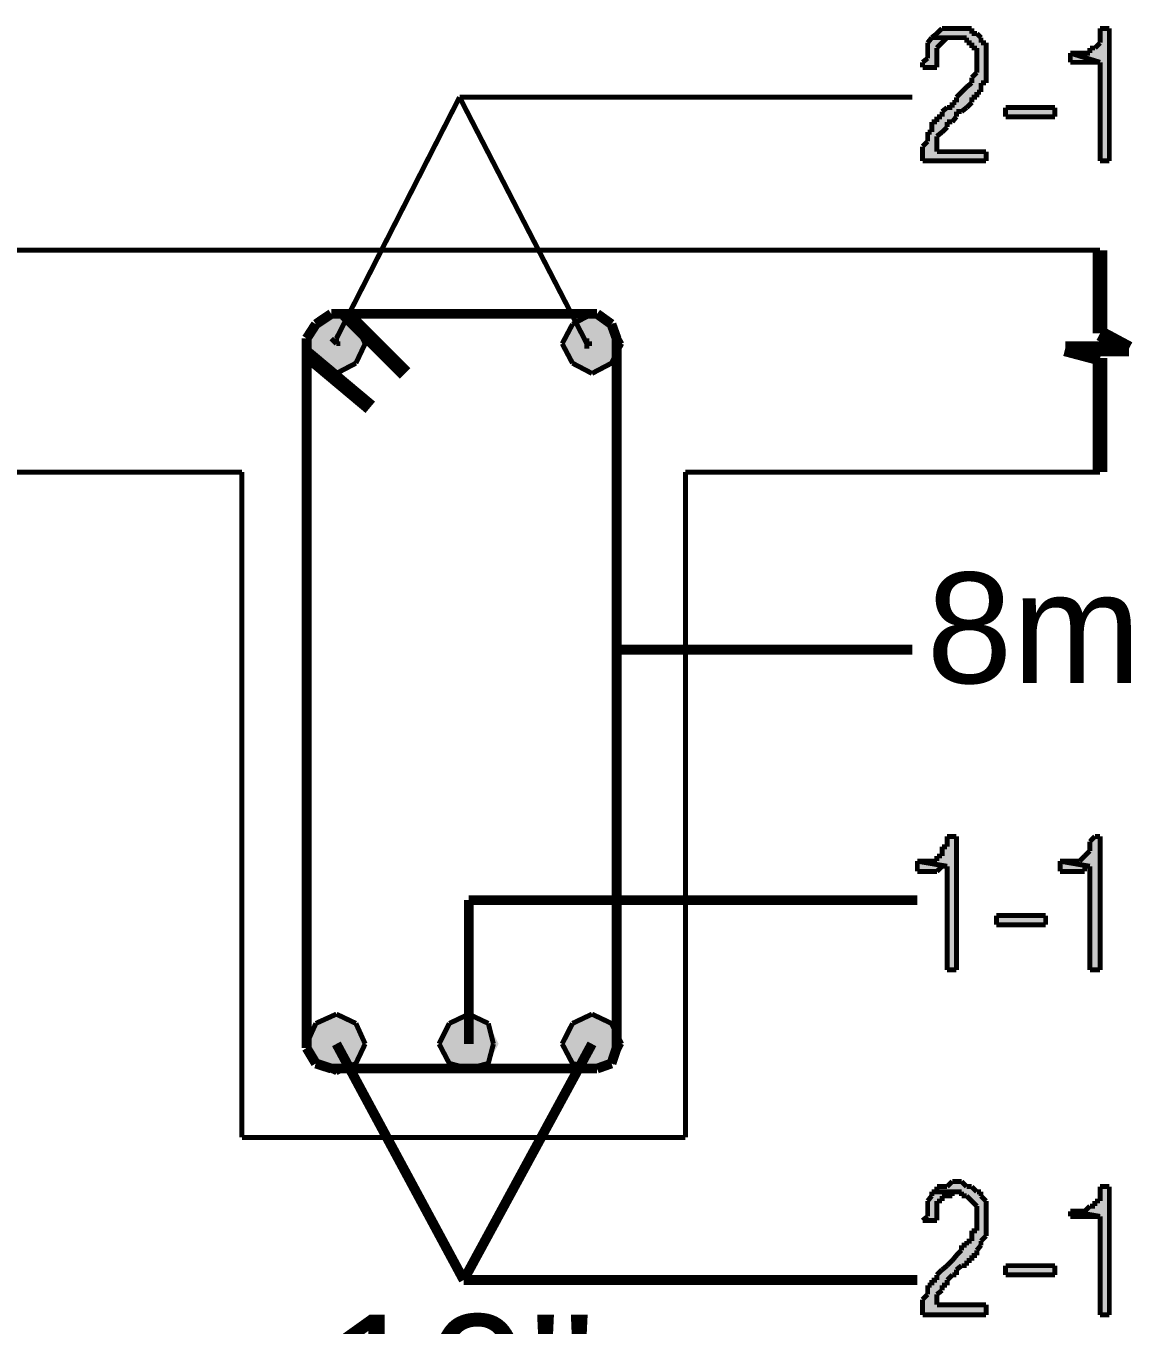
# Model space of a CAD drawing. Header units: millimetres. Extents: x 5 to 350, y 3 to 213.
# Drawn here: x 246.73 to 265.85, y 157.54 to 179.87 of the extents above; entities that cross this region are included whole.
import ezdxf

# ---------------------------------------------------------------- set-up
doc = ezdxf.new("R2010")
doc.units = ezdxf.units.MM
for name, color, linetype in [('H', 251, 'Continuous'), ('P', 255, 'Continuous'), ('T', 255, 'Continuous')]:
    doc.layers.add(name, color=color, linetype=linetype)
doc.styles.get("Standard").update_dxf_attribs({"font": 'arial.ttf'})

msp = doc.modelspace()

# ---------------------------------------------------------------- hatches: boundary and pattern name
at = {"layer": 'H', "linetype": 'Continuous'}
for points in [[(262.132, 177.553), (262.132, 177.8), (262.22, 177.888), (262.22, 178.047), (262.29, 178.047), (262.29, 178.223), (262.378, 178.223), (262.378, 178.312), (262.467, 178.312), (262.467, 178.4), (262.555, 178.47), (262.643, 178.47), (262.643, 178.558), (262.714, 178.558), (262.714, 178.647), (262.978, 178.894), (262.978, 178.982), (263.066, 179.07), (263.066, 179.493), (262.978, 179.493), (262.978, 179.582), (262.89, 179.582), (262.89, 179.67), (262.29, 179.67), (262.467, 179.828), (262.978, 179.828), (262.978, 179.74), (263.066, 179.74), (263.137, 179.67), (263.137, 179.582), (263.225, 179.582), (263.225, 178.894), (263.137, 178.894), (263.137, 178.735), (263.066, 178.735), (263.066, 178.647), (262.978, 178.647), (262.978, 178.558), (262.802, 178.4), (262.714, 178.4), (262.714, 178.312), (262.643, 178.223), (262.555, 178.223), (262.555, 178.135), (262.378, 177.976), (262.378, 177.712), (263.225, 177.712), (263.225, 177.553), (262.132, 177.553)], [(265.183, 177.553), (265.183, 179.246), (264.672, 179.405), (265.007, 179.405), (265.007, 179.493), (265.095, 179.493), (265.183, 179.582), (265.183, 179.828), (265.342, 179.828), (265.342, 177.553), (265.183, 177.553)], [(262.132, 179.158), (262.132, 179.246), (262.22, 179.317), (262.22, 179.582), (262.29, 179.67), (262.555, 179.67), (262.378, 179.493), (262.378, 179.158), (262.132, 179.158)], [(264.672, 179.246), (264.672, 179.405), (265.183, 179.246), (264.672, 179.246)], [(263.56, 178.312), (263.56, 178.47), (264.407, 178.47), (264.407, 178.312), (263.56, 178.312)], [(251.707, 174.748), (252.06, 174.925), (252.395, 174.748), (251.707, 174.748)], [(256.117, 174.748), (256.452, 174.925), (256.787, 174.748), (256.117, 174.748)], [(251.548, 174.413), (251.707, 174.748), (252.554, 174.413), (251.548, 174.413)], [(252.554, 174.413), (251.707, 174.748), (252.395, 174.748), (252.554, 174.413)], [(255.94, 174.413), (256.117, 174.748), (256.963, 174.413), (255.94, 174.413)], [(256.963, 174.413), (256.117, 174.748), (256.787, 174.748), (256.963, 174.413)], [(251.707, 174.078), (251.548, 174.413), (252.395, 174.078), (251.707, 174.078)], [(252.395, 174.078), (251.548, 174.413), (252.554, 174.413), (252.395, 174.078)], [(256.117, 174.078), (255.94, 174.413), (256.787, 174.078), (256.117, 174.078)], [(256.787, 174.078), (255.94, 174.413), (256.963, 174.413), (256.787, 174.078)], [(252.06, 173.902), (251.707, 174.078), (252.395, 174.078), (252.06, 173.902)], [(256.452, 173.902), (256.117, 174.078), (256.787, 174.078), (256.452, 173.902)], [(262.555, 163.654), (262.555, 165.435), (262.043, 165.523), (262.378, 165.523), (262.378, 165.612), (262.467, 165.612), (262.467, 165.77), (262.555, 165.77), (262.555, 165.947), (262.714, 165.947), (262.714, 163.654), (262.555, 163.654)], [(265.007, 163.654), (265.007, 165.435), (264.495, 165.523), (264.83, 165.523), (265.007, 165.7), (265.007, 165.858), (265.095, 165.947), (265.183, 165.947), (265.183, 163.654), (265.007, 163.654)], [(262.043, 165.347), (262.043, 165.523), (262.555, 165.435), (262.467, 165.435), (262.378, 165.347), (262.043, 165.347)], [(264.495, 165.347), (264.495, 165.523), (265.007, 165.435), (264.918, 165.435), (264.918, 165.347), (264.495, 165.347)], [(263.402, 164.43), (263.402, 164.588), (264.248, 164.588), (264.248, 164.43), (263.402, 164.43)], [(251.707, 162.736), (252.06, 162.895), (252.395, 162.736), (251.707, 162.736)], [(254, 162.736), (254.335, 162.895), (254.67, 162.736), (254, 162.736)], [(256.117, 162.736), (256.452, 162.895), (256.787, 162.736), (256.117, 162.736)], [(251.548, 162.384), (251.707, 162.736), (252.554, 162.384), (251.548, 162.384)], [(252.554, 162.384), (251.707, 162.736), (252.395, 162.736), (252.554, 162.384)], [(253.824, 162.384), (254, 162.736), (254.847, 162.384), (253.824, 162.384)], [(254.847, 162.384), (254, 162.736), (254.67, 162.736), (254.847, 162.384)], [(255.94, 162.384), (256.117, 162.736), (256.963, 162.384), (255.94, 162.384)], [(256.963, 162.384), (256.117, 162.736), (256.787, 162.736), (256.963, 162.384)], [(251.707, 162.048), (251.548, 162.384), (252.395, 162.048), (251.707, 162.048)], [(252.395, 162.048), (251.548, 162.384), (252.554, 162.384), (252.395, 162.048)], [(254, 162.048), (253.824, 162.384), (254.67, 162.048), (254, 162.048)], [(254.67, 162.048), (253.824, 162.384), (254.847, 162.384), (254.67, 162.048)], [(256.117, 162.048), (255.94, 162.384), (256.787, 162.048), (256.117, 162.048)], [(256.787, 162.048), (255.94, 162.384), (256.963, 162.384), (256.787, 162.048)], [(252.06, 161.89), (251.707, 162.048), (252.395, 162.048), (252.06, 161.89)], [(254.335, 161.96), (254, 162.048), (254.67, 162.048), (254.335, 161.96)], [(256.452, 161.96), (256.117, 162.048), (256.787, 162.048), (256.452, 161.96)], [(262.132, 157.727), (262.132, 157.992), (262.22, 158.08), (262.22, 158.238), (262.29, 158.238), (262.29, 158.327), (262.378, 158.327), (262.378, 158.415), (262.802, 158.838), (262.802, 158.926), (262.89, 158.926), (262.89, 158.997), (262.978, 158.997), (262.978, 159.173), (263.066, 159.173), (263.066, 159.597), (262.89, 159.773), (262.802, 159.773), (262.802, 159.844), (262.378, 159.844), (262.378, 159.932), (262.555, 159.932), (262.643, 160.02), (262.802, 160.02), (262.89, 159.932), (262.978, 159.932), (263.066, 159.844), (263.137, 159.844), (263.137, 159.773), (263.225, 159.685), (263.225, 159.085), (263.137, 158.997), (263.137, 158.926), (263.066, 158.838), (263.066, 158.75), (262.978, 158.75), (262.978, 158.662), (262.89, 158.662), (262.89, 158.574), (262.802, 158.574), (262.714, 158.503), (262.714, 158.415), (262.643, 158.415), (262.555, 158.327), (262.555, 158.238), (262.467, 158.238), (262.467, 158.15), (262.378, 158.08), (262.378, 157.903), (263.225, 157.903), (263.225, 157.727), (262.132, 157.727)], [(265.183, 157.727), (265.183, 159.42), (264.672, 159.508), (264.918, 159.508), (265.007, 159.597), (265.095, 159.597), (265.095, 159.685), (265.183, 159.685), (265.183, 159.932), (265.342, 159.932), (265.342, 157.727), (265.183, 157.727)], [(262.132, 159.35), (262.22, 159.42), (262.22, 159.685), (262.29, 159.773), (262.29, 159.844), (262.643, 159.844), (262.643, 159.773), (262.467, 159.773), (262.467, 159.685), (262.378, 159.685), (262.378, 159.35), (262.132, 159.35)], [(264.672, 159.42), (264.672, 159.508), (265.183, 159.42), (264.672, 159.42)], [(263.56, 158.415), (263.56, 158.574), (264.407, 158.574), (264.407, 158.415), (263.56, 158.415)]]:
    msp.add_hatch(color=256, dxfattribs=at).paths.add_polyline_path(points)

# ---------------------------------------------------------------- linework, layer by layer
at = {"layer": 'P'}
for points, const_width in [([(262.378, 179.74), (262.29, 179.67)], 0.085), ([(262.467, 179.828), (262.378, 179.74)], 0.085), ([(262.555, 179.828), (262.467, 179.828)], 0.085), ([(262.643, 179.828), (262.555, 179.828)], 0.085), ([(262.714, 179.828), (262.643, 179.828)], 0.085), ([(262.802, 179.828), (262.714, 179.828)], 0.085), ([(262.89, 179.828), (262.802, 179.828)], 0.085), ([(262.802, 179.828), (262.802, 179.828)], 0.085), ([(262.978, 179.828), (262.89, 179.828)], 0.085), ([(262.978, 179.74), (262.978, 179.828)], 0.085), ([(263.066, 179.74), (262.978, 179.74)], 0.085), ([(263.137, 179.67), (263.066, 179.74)], 0.085), ([(265.342, 179.828), (265.183, 179.828)], 0.085), ([(265.183, 179.828), (265.183, 179.74)], 0.085), ([(265.183, 179.74), (265.183, 179.67)], 0.085), ([(265.342, 177.553), (265.342, 179.828)], 0.085), ([(262.29, 179.67), (262.22, 179.582)], 0.085), ([(262.22, 179.582), (262.22, 179.493)], 0.085), ([(262.714, 179.67), (262.29, 179.67)], 0.085), ([(262.29, 179.67), (262.714, 179.67)], 0.085), ([(262.378, 179.493), (262.467, 179.582)], 0.085), ([(262.467, 179.582), (262.555, 179.67)], 0.085), ([(262.555, 179.67), (262.643, 179.67)], 0.085), ([(262.643, 179.67), (262.714, 179.67)], 0.085), ([(262.714, 179.67), (262.802, 179.67)], 0.085), ([(262.802, 179.67), (262.89, 179.67)], 0.085), ([(262.89, 179.67), (262.89, 179.582)], 0.085), ([(262.89, 179.582), (262.978, 179.582)], 0.085), ([(262.978, 179.582), (262.978, 179.493)], 0.085), ([(263.137, 179.582), (263.137, 179.67)], 0.085), ([(263.225, 179.582), (263.137, 179.582)], 0.085), ([(263.225, 179.493), (263.225, 179.582)], 0.085), ([(265.183, 179.582), (265.095, 179.493)], 0.085), ([(265.183, 179.67), (265.183, 179.582)], 0.085), ([(262.22, 179.317), (262.132, 179.246)], 0.085), ([(262.22, 179.493), (262.22, 179.405)], 0.085), ([(262.22, 179.405), (262.22, 179.317)], 0.085), ([(262.378, 179.405), (262.378, 179.493)], 0.085), ([(262.378, 179.317), (262.378, 179.405)], 0.085), ([(262.378, 179.246), (262.378, 179.317)], 0.085), ([(262.978, 179.493), (263.066, 179.493)], 0.085), ([(263.066, 179.493), (263.066, 179.405)], 0.085), ([(263.066, 179.405), (263.066, 179.317)], 0.085), ([(263.066, 179.317), (263.066, 179.246)], 0.085), ([(263.225, 179.405), (263.225, 179.493)], 0.085), ([(263.225, 179.317), (263.225, 179.405)], 0.085), ([(263.225, 179.246), (263.225, 179.317)], 0.085), ([(264.672, 179.405), (264.672, 179.246)], 0.085), ([(265.183, 179.246), (264.672, 179.405)], 0.085), ([(264.76, 179.405), (264.672, 179.405)], 0.085), ([(264.672, 179.405), (265.183, 179.246)], 0.085), ([(264.83, 179.405), (264.76, 179.405)], 0.085), ([(264.918, 179.405), (264.83, 179.405)], 0.085), ([(265.007, 179.405), (264.918, 179.405)], 0.085), ([(265.095, 179.493), (265.007, 179.493)], 0.085), ([(265.007, 179.493), (265.007, 179.405)], 0.085), ([(262.132, 179.246), (262.132, 179.158)], 0.085), ([(262.132, 179.158), (262.378, 179.158)], 0.085), ([(262.378, 179.158), (262.378, 179.246)], 0.085), ([(263.066, 179.07), (262.978, 178.982)], 0.085), ([(263.066, 179.246), (263.066, 179.158)], 0.085), ([(263.066, 179.158), (263.066, 179.07)], 0.085), ([(263.225, 179.158), (263.225, 179.246)], 0.085), ([(263.225, 179.07), (263.225, 179.158)], 0.085), ([(263.225, 178.982), (263.225, 179.07)], 0.085), ([(264.672, 179.246), (264.76, 179.246)], 0.085), ([(264.76, 179.246), (264.83, 179.246)], 0.085), ([(264.83, 179.246), (264.918, 179.246)], 0.085), ([(264.918, 179.246), (265.007, 179.246)], 0.085), ([(265.007, 179.246), (265.095, 179.246)], 0.085), ([(265.095, 179.246), (265.183, 179.246)], 0.085), ([(265.183, 179.246), (265.183, 177.553)], 0.085), ([(262.978, 178.894), (262.89, 178.823)], 0.085), ([(262.978, 178.982), (262.978, 178.894)], 0.085), ([(263.137, 178.823), (263.137, 178.894)], 0.085), ([(263.137, 178.894), (263.225, 178.894)], 0.085), ([(263.225, 178.894), (263.225, 178.982)], 0.085), ([(252.06, 174.502), (254.176, 178.647)], 0.085), ([(254.176, 178.647), (261.955, 178.647)], 0.085), ([(256.364, 174.413), (254.176, 178.647)], 0.085), ([(262.802, 178.735), (262.714, 178.647)], 0.085), ([(262.714, 178.647), (262.714, 178.558)], 0.085), ([(262.89, 178.823), (262.802, 178.735)], 0.085), ([(262.978, 178.558), (262.978, 178.647)], 0.085), ([(262.978, 178.647), (263.066, 178.647)], 0.085), ([(263.066, 178.647), (263.066, 178.735)], 0.085), ([(263.066, 178.735), (263.137, 178.735)], 0.085), ([(263.137, 178.735), (263.137, 178.823)], 0.085), ([(262.555, 178.47), (262.467, 178.4)], 0.085), ([(262.467, 178.4), (262.467, 178.312)], 0.085), ([(262.643, 178.47), (262.555, 178.47)], 0.085), ([(262.714, 178.558), (262.643, 178.558)], 0.085), ([(262.643, 178.558), (262.643, 178.47)], 0.085), ([(262.714, 178.312), (262.714, 178.4)], 0.085), ([(262.714, 178.4), (262.802, 178.4)], 0.085), ([(262.802, 178.4), (262.89, 178.47)], 0.085), ([(262.89, 178.47), (262.978, 178.558)], 0.085), ([(263.56, 178.312), (263.56, 178.47)], 0.085), ([(263.56, 178.47), (264.407, 178.47)], 0.085), ([(264.407, 178.47), (264.407, 178.312)], 0.085), ([(262.378, 178.223), (262.29, 178.223)], 0.085), ([(262.29, 178.223), (262.29, 178.135)], 0.085), ([(262.467, 178.312), (262.378, 178.312)], 0.085), ([(262.378, 178.312), (262.378, 178.223)], 0.085), ([(262.555, 178.135), (262.555, 178.223)], 0.085), ([(262.555, 178.223), (262.643, 178.223)], 0.085), ([(262.643, 178.223), (262.714, 178.312)], 0.085), ([(264.407, 178.312), (263.56, 178.312)], 0.085), ([(263.56, 178.312), (263.56, 178.312)], 0.085), ([(262.29, 178.047), (262.22, 178.047)], 0.085), ([(262.22, 178.047), (262.22, 177.976)], 0.085), ([(262.22, 177.976), (262.22, 177.888)], 0.085), ([(262.29, 178.135), (262.29, 178.047)], 0.085), ([(262.378, 177.976), (262.467, 178.047)], 0.085), ([(262.378, 177.888), (262.378, 177.976)], 0.085), ([(262.467, 178.047), (262.555, 178.135)], 0.085), ([(262.22, 177.888), (262.132, 177.8)], 0.085), ([(262.132, 177.8), (262.132, 177.712)], 0.085), ([(262.378, 177.8), (262.378, 177.888)], 0.085), ([(262.378, 177.712), (262.378, 177.8)], 0.085), ([(262.132, 177.712), (262.132, 177.624)], 0.085), ([(262.132, 177.624), (262.132, 177.553)], 0.085), ([(262.132, 177.553), (263.225, 177.553)], 0.085), ([(263.225, 177.712), (262.378, 177.712)], 0.085), ([(263.225, 177.553), (263.225, 177.712)], 0.085), ([(265.183, 177.553), (265.342, 177.553)], 0.085), ([(265.183, 176.018), (244.087, 176.018)], 0.085), ([(265.183, 174.59), (265.183, 176.018)], 0.254), ([(251.972, 174.925), (251.707, 174.748)], 0.169), ([(252.06, 174.925), (251.707, 174.748)], 0.085), ([(256.54, 174.925), (251.972, 174.925)], 0.169), ([(252.395, 174.748), (252.06, 174.925)], 0.085), ([(252.218, 174.925), (253.242, 173.902)], 0.254), ([(256.452, 174.925), (256.117, 174.748)], 0.085), ([(256.787, 174.748), (256.452, 174.925)], 0.085), ([(256.787, 174.748), (256.54, 174.925)], 0.169), ([(251.707, 174.748), (251.548, 174.502)], 0.169), ([(251.707, 174.748), (251.548, 174.413)], 0.085), ([(252.554, 174.413), (252.395, 174.748)], 0.085), ([(256.117, 174.748), (255.94, 174.413)], 0.085), ([(256.875, 174.502), (256.787, 174.748)], 0.169), ([(256.963, 174.413), (256.787, 174.748)], 0.085), ([(265.677, 174.325), (265.183, 174.59)], 0.254), ([(251.548, 174.502), (251.548, 162.313)], 0.169), ([(251.548, 174.413), (251.707, 174.078)], 0.085), ([(251.972, 174.502), (252.06, 174.413)], 0.085), ([(252.06, 174.413), (252.06, 174.502)], 0.085), ([(252.06, 174.413), (252.06, 174.502)], 0.085), ([(252.13, 174.413), (252.06, 174.413)], 0.085), ([(252.395, 174.078), (252.554, 174.413)], 0.085), ([(252.554, 174.413), (252.554, 174.413)], 0.085), ([(255.94, 174.413), (256.117, 174.078)], 0.085), ([(256.364, 174.413), (256.364, 174.502)], 0.085), ([(256.452, 174.413), (256.364, 174.413)], 0.085), ([(256.364, 174.413), (256.364, 174.325)], 0.085), ([(256.364, 174.325), (256.364, 174.413)], 0.085), ([(256.787, 174.078), (256.963, 174.413)], 0.085), ([(256.875, 162.313), (256.875, 174.502)], 0.169), ([(256.963, 174.413), (256.963, 174.413)], 0.085), ([(265.183, 174.166), (264.583, 174.325)], 0.254), ([(264.583, 174.325), (265.677, 174.325)], 0.254), ([(251.548, 174.237), (252.642, 173.32)], 0.254), ([(265.183, 172.208), (265.183, 174.166)], 0.254), ([(251.707, 174.078), (252.06, 173.902)], 0.085), ([(252.06, 173.902), (252.395, 174.078)], 0.085), ([(256.117, 174.078), (256.452, 173.902)], 0.085), ([(256.452, 173.902), (256.787, 174.078)], 0.085), ([(244.087, 172.208), (250.437, 172.208)], 0.085), ([(250.437, 172.208), (250.437, 160.778)], 0.085), ([(258.057, 160.778), (258.057, 172.208)], 0.085), ([(265.183, 172.208), (258.057, 172.208)], 0.085), ([(256.875, 169.157), (261.955, 169.157)], 0.169), ([(262.714, 165.947), (262.555, 165.947)], 0.085), ([(262.555, 165.947), (262.555, 165.858)], 0.085), ([(262.714, 163.654), (262.714, 165.947)], 0.085), ([(265.095, 165.947), (265.007, 165.858)], 0.085), ([(265.183, 165.947), (265.095, 165.947)], 0.085), ([(265.183, 163.654), (265.183, 165.947)], 0.085), ([(262.555, 165.77), (262.467, 165.77)], 0.085), ([(262.467, 165.77), (262.467, 165.7)], 0.085), ([(262.467, 165.7), (262.467, 165.612)], 0.085), ([(262.555, 165.858), (262.555, 165.77)], 0.085), ([(265.007, 165.7), (264.918, 165.612)], 0.085), ([(265.007, 165.858), (265.007, 165.77)], 0.085), ([(265.007, 165.77), (265.007, 165.7)], 0.085), ([(262.043, 165.523), (262.043, 165.347)], 0.085), ([(262.555, 165.435), (262.043, 165.523)], 0.085), ([(262.132, 165.523), (262.043, 165.523)], 0.085), ([(262.043, 165.523), (262.555, 165.435)], 0.085), ([(262.22, 165.523), (262.132, 165.523)], 0.085), ([(262.29, 165.523), (262.22, 165.523)], 0.085), ([(262.378, 165.523), (262.29, 165.523)], 0.085), ([(262.467, 165.612), (262.378, 165.612)], 0.085), ([(262.378, 165.612), (262.378, 165.523)], 0.085), ([(264.495, 165.523), (264.495, 165.347)], 0.085), ([(265.007, 165.435), (264.495, 165.523)], 0.085), ([(264.583, 165.523), (264.495, 165.523)], 0.085), ([(264.495, 165.523), (265.007, 165.435)], 0.085), ([(264.672, 165.523), (264.583, 165.523)], 0.085), ([(264.76, 165.523), (264.672, 165.523)], 0.085), ([(264.83, 165.523), (264.76, 165.523)], 0.085), ([(264.918, 165.612), (264.83, 165.523)], 0.085), ([(262.043, 165.347), (262.132, 165.347)], 0.085), ([(262.132, 165.347), (262.22, 165.347)], 0.085), ([(262.22, 165.347), (262.29, 165.347)], 0.085), ([(262.29, 165.347), (262.378, 165.347)], 0.085), ([(262.378, 165.347), (262.467, 165.435)], 0.085), ([(262.467, 165.435), (262.555, 165.435)], 0.085), ([(262.555, 165.435), (262.555, 163.654)], 0.085), ([(264.495, 165.347), (264.583, 165.347)], 0.085), ([(264.583, 165.347), (264.672, 165.347)], 0.085), ([(264.672, 165.347), (264.76, 165.347)], 0.085), ([(264.76, 165.347), (264.83, 165.347)], 0.085), ([(264.83, 165.347), (264.918, 165.347)], 0.085), ([(264.918, 165.347), (264.918, 165.435)], 0.085), ([(264.918, 165.435), (265.007, 165.435)], 0.085), ([(265.007, 165.435), (265.007, 163.654)], 0.085), ([(254.335, 162.384), (254.335, 164.853)], 0.169), ([(254.335, 164.853), (262.043, 164.853)], 0.169), ([(263.402, 164.43), (263.402, 164.588)], 0.085), ([(263.402, 164.588), (264.248, 164.588)], 0.085), ([(264.248, 164.588), (264.248, 164.43)], 0.085), ([(264.248, 164.43), (263.402, 164.43)], 0.085), ([(263.402, 164.43), (263.402, 164.43)], 0.085), ([(262.555, 163.654), (262.714, 163.654)], 0.085), ([(265.007, 163.654), (265.183, 163.654)], 0.085), ([(252.06, 162.895), (251.707, 162.736)], 0.085), ([(252.395, 162.736), (252.06, 162.895)], 0.085), ([(254.335, 162.895), (254, 162.736)], 0.085), ([(254.67, 162.736), (254.335, 162.895)], 0.085), ([(256.452, 162.895), (256.117, 162.736)], 0.085), ([(256.787, 162.736), (256.452, 162.895)], 0.085), ([(251.707, 162.736), (251.548, 162.384)], 0.085), ([(252.554, 162.384), (252.395, 162.736)], 0.085), ([(254, 162.736), (253.824, 162.384)], 0.085), ([(254.758, 162.384), (254.67, 162.736)], 0.085), ([(256.117, 162.736), (255.94, 162.384)], 0.085), ([(256.963, 162.384), (256.787, 162.736)], 0.085), ([(251.548, 162.313), (251.707, 162.048)], 0.169), ([(251.548, 162.384), (251.707, 162.048)], 0.085), ([(252.06, 162.384), (254.247, 158.327)], 0.169), ([(252.395, 162.048), (252.554, 162.384)], 0.085), ([(252.554, 162.384), (252.554, 162.384)], 0.085), ([(253.824, 162.384), (254, 162.048)], 0.085), ([(254.247, 158.327), (256.452, 162.384)], 0.169), ([(254.67, 162.048), (254.758, 162.384)], 0.085), ([(254.758, 162.384), (254.758, 162.384)], 0.085), ([(255.94, 162.384), (256.117, 162.048)], 0.085), ([(256.787, 162.048), (256.875, 162.313)], 0.169), ([(256.787, 162.048), (256.963, 162.384)], 0.085), ([(256.963, 162.384), (256.963, 162.384)], 0.085), ([(251.707, 162.048), (251.972, 161.96)], 0.169), ([(251.707, 162.048), (252.06, 161.89)], 0.085), ([(251.972, 161.96), (256.54, 161.96)], 0.169), ([(251.972, 161.96), (256.54, 161.96)], 0.085), ([(252.06, 161.89), (252.395, 162.048)], 0.085), ([(254, 162.048), (254.335, 161.96)], 0.085), ([(254.335, 161.96), (254.67, 162.048)], 0.085), ([(256.117, 162.048), (256.452, 161.96)], 0.085), ([(256.452, 161.96), (256.787, 162.048)], 0.085), ([(256.54, 161.96), (256.787, 162.048)], 0.169), ([(250.437, 160.778), (258.057, 160.778)], 0.085), ([(262.467, 159.932), (262.378, 159.932)], 0.085), ([(262.378, 159.932), (262.378, 159.844)], 0.085), ([(262.555, 159.932), (262.467, 159.932)], 0.085), ([(262.643, 160.02), (262.555, 159.932)], 0.085), ([(262.714, 160.02), (262.643, 160.02)], 0.085), ([(262.802, 160.02), (262.714, 160.02)], 0.085), ([(262.89, 159.932), (262.802, 160.02)], 0.085), ([(262.802, 160.02), (262.802, 160.02)], 0.085), ([(262.978, 159.932), (262.89, 159.932)], 0.085), ([(263.066, 159.844), (262.978, 159.932)], 0.085), ([(265.342, 159.932), (265.183, 159.932)], 0.085), ([(265.183, 159.932), (265.183, 159.844)], 0.085), ([(265.342, 157.727), (265.342, 159.932)], 0.085), ([(262.29, 159.773), (262.22, 159.685)], 0.085), ([(262.22, 159.685), (262.22, 159.597)], 0.085), ([(262.29, 159.844), (262.29, 159.773)], 0.085), ([(262.714, 159.844), (262.29, 159.844)], 0.085), ([(262.378, 159.844), (262.29, 159.844)], 0.085), ([(262.29, 159.844), (262.714, 159.844)], 0.085), ([(262.378, 159.597), (262.378, 159.685)], 0.085), ([(262.378, 159.685), (262.467, 159.685)], 0.085), ([(262.467, 159.685), (262.467, 159.773)], 0.085), ([(262.467, 159.773), (262.555, 159.773)], 0.085), ([(262.555, 159.773), (262.643, 159.773)], 0.085), ([(262.643, 159.773), (262.643, 159.844)], 0.085), ([(262.643, 159.844), (262.714, 159.844)], 0.085), ([(262.714, 159.844), (262.802, 159.844)], 0.085), ([(262.802, 159.844), (262.802, 159.773)], 0.085), ([(262.802, 159.773), (262.89, 159.773)], 0.085), ([(262.89, 159.773), (262.978, 159.685)], 0.085), ([(262.978, 159.685), (263.066, 159.597)], 0.085), ([(263.137, 159.844), (263.066, 159.844)], 0.085), ([(263.137, 159.773), (263.137, 159.844)], 0.085), ([(263.225, 159.685), (263.137, 159.773)], 0.085), ([(263.225, 159.597), (263.225, 159.685)], 0.085), ([(265.183, 159.685), (265.095, 159.685)], 0.085), ([(265.095, 159.685), (265.095, 159.597)], 0.085), ([(265.183, 159.844), (265.183, 159.773)], 0.085), ([(265.183, 159.773), (265.183, 159.685)], 0.085), ([(262.22, 159.42), (262.132, 159.35)], 0.085), ([(262.22, 159.597), (262.22, 159.508)], 0.085), ([(262.22, 159.508), (262.22, 159.42)], 0.085), ([(262.378, 159.508), (262.378, 159.597)], 0.085), ([(262.378, 159.42), (262.378, 159.508)], 0.085), ([(262.378, 159.35), (262.378, 159.42)], 0.085), ([(263.066, 159.597), (263.066, 159.508)], 0.085), ([(263.066, 159.508), (263.066, 159.42)], 0.085), ([(263.066, 159.42), (263.066, 159.35)], 0.085), ([(263.225, 159.508), (263.225, 159.597)], 0.085), ([(263.225, 159.42), (263.225, 159.508)], 0.085), ([(263.225, 159.35), (263.225, 159.42)], 0.085), ([(264.672, 159.508), (264.672, 159.42)], 0.085), ([(265.183, 159.42), (264.672, 159.508)], 0.085), ([(264.76, 159.508), (264.672, 159.508)], 0.085), ([(264.672, 159.508), (265.183, 159.42)], 0.085), ([(264.672, 159.42), (264.76, 159.42)], 0.085), ([(264.83, 159.508), (264.76, 159.508)], 0.085), ([(264.76, 159.42), (264.83, 159.42)], 0.085), ([(264.918, 159.508), (264.83, 159.508)], 0.085), ([(264.83, 159.42), (264.918, 159.42)], 0.085), ([(265.007, 159.597), (264.918, 159.508)], 0.085), ([(264.918, 159.42), (265.007, 159.42)], 0.085), ([(265.095, 159.597), (265.007, 159.597)], 0.085), ([(265.007, 159.42), (265.095, 159.42)], 0.085), ([(265.095, 159.42), (265.183, 159.42)], 0.085), ([(265.183, 159.42), (265.183, 157.727)], 0.085), ([(262.132, 159.35), (262.378, 159.35)], 0.085), ([(263.066, 159.35), (263.066, 159.262)], 0.085), ([(263.066, 159.262), (263.066, 159.173)], 0.085), ([(263.225, 159.262), (263.225, 159.35)], 0.085), ([(263.225, 159.173), (263.225, 159.262)], 0.085), ([(262.978, 158.997), (262.89, 158.997)], 0.085), ([(262.89, 158.997), (262.89, 158.926)], 0.085), ([(263.066, 159.173), (262.978, 159.173)], 0.085), ([(262.978, 159.173), (262.978, 159.085)], 0.085), ([(262.978, 159.085), (262.978, 158.997)], 0.085), ([(263.137, 158.997), (263.225, 159.085)], 0.085), ([(263.137, 158.926), (263.137, 158.997)], 0.085), ([(263.225, 159.085), (263.225, 159.173)], 0.085), ([(262.714, 158.75), (262.643, 158.662)], 0.085), ([(262.802, 158.838), (262.714, 158.75)], 0.085), ([(262.89, 158.926), (262.802, 158.926)], 0.085), ([(262.802, 158.926), (262.802, 158.838)], 0.085), ([(262.978, 158.662), (262.978, 158.75)], 0.085), ([(262.978, 158.75), (263.066, 158.75)], 0.085), ([(263.066, 158.838), (263.137, 158.926)], 0.085), ([(263.066, 158.75), (263.066, 158.838)], 0.085), ([(262.555, 158.574), (262.467, 158.503)], 0.085), ([(262.643, 158.662), (262.555, 158.574)], 0.085), ([(262.714, 158.503), (262.802, 158.574)], 0.085), ([(262.802, 158.574), (262.89, 158.574)], 0.085), ([(262.89, 158.574), (262.89, 158.662)], 0.085), ([(262.89, 158.662), (262.978, 158.662)], 0.085), ([(263.56, 158.415), (263.56, 158.574)], 0.085), ([(263.56, 158.574), (264.407, 158.574)], 0.085), ([(264.407, 158.574), (264.407, 158.415)], 0.085), ([(254.247, 158.327), (262.043, 158.327)], 0.169), ([(262.378, 158.327), (262.29, 158.327)], 0.085), ([(262.29, 158.327), (262.29, 158.238)], 0.085), ([(262.467, 158.503), (262.378, 158.415)], 0.085), ([(262.378, 158.415), (262.378, 158.327)], 0.085), ([(262.555, 158.327), (262.643, 158.415)], 0.085), ([(262.555, 158.238), (262.555, 158.327)], 0.085), ([(262.643, 158.415), (262.714, 158.415)], 0.085), ([(262.714, 158.415), (262.714, 158.503)], 0.085), ([(264.407, 158.415), (263.56, 158.415)], 0.085), ([(263.56, 158.415), (263.56, 158.415)], 0.085), ([(262.22, 158.08), (262.132, 157.992)], 0.085), ([(262.29, 158.238), (262.22, 158.238)], 0.085), ([(262.22, 158.238), (262.22, 158.15)], 0.085), ([(262.22, 158.15), (262.22, 158.08)], 0.085), ([(262.378, 158.08), (262.467, 158.15)], 0.085), ([(262.378, 157.992), (262.378, 158.08)], 0.085), ([(262.467, 158.15), (262.467, 158.238)], 0.085), ([(262.467, 158.238), (262.555, 158.238)], 0.085), ([(262.132, 157.992), (262.132, 157.903)], 0.085), ([(262.132, 157.903), (262.132, 157.815)], 0.085), ([(262.378, 157.903), (262.378, 157.992)], 0.085), ([(263.225, 157.903), (262.378, 157.903)], 0.085), ([(263.225, 157.727), (263.225, 157.903)], 0.085), ([(262.132, 157.815), (262.132, 157.727)], 0.085), ([(262.132, 157.727), (263.225, 157.727)], 0.085), ([(265.183, 157.727), (265.342, 157.727)], 0.085)]:
    msp.add_lwpolyline(points, dxfattribs=dict(at, const_width=const_width))

# ---------------------------------------------------------------- texts
at = {"layer": 'T', "attachment_point": 7}
for s, insert, char_height in [('{\\fArial|b0|i0|c0|p18;8mmØ@ 7"c/c.}', (262.2, 168.2), 1.9), ('{\\fArial|b0|i0|c0|p18;10"}', (251.8, 155.4), 2.3)]:
    msp.add_mtext(s, dxfattribs=dict(at, insert=insert, char_height=char_height))

doc.saveas('drawing.dxf')
